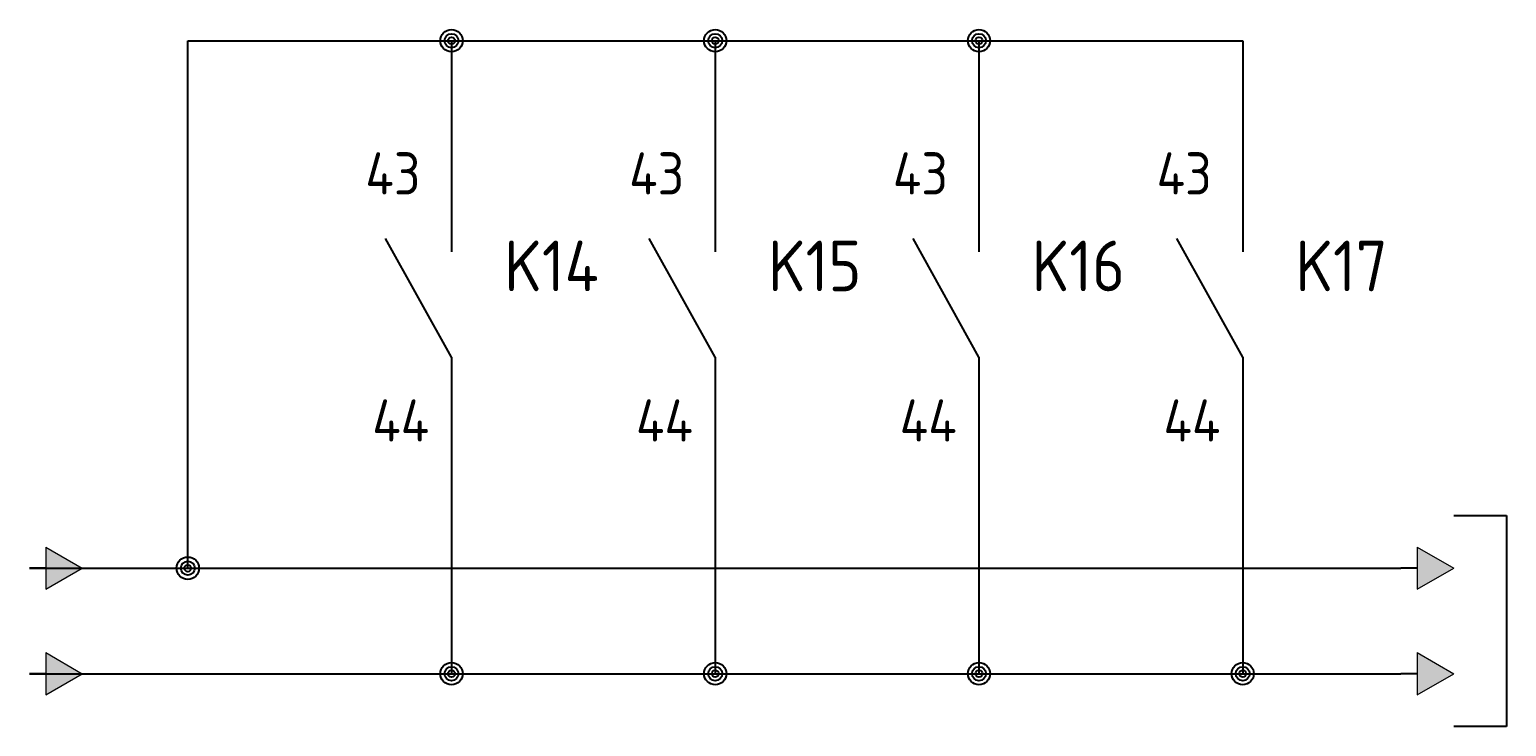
# Model space of a CAD drawing. Header units: millimetres. Extents: x 0 to 556, y 1 to 306.
# Drawn here: x 227.5 to 297.5, y 70 to 103 of the extents above; entities that cross this region are included whole.
import ezdxf
from ezdxf.enums import TextEntityAlignment as Align

# ---------------------------------------------------------------- set-up
doc = ezdxf.new("R2010")
doc.units = ezdxf.units.MM
for name, color, linetype in [('SYMS', 7, 'Continuous'), ('TAGS', 7, 'Continuous'), ('TERMS', 7, 'Continuous'), ('WIRE_YELLOW', 2, 'Continuous')]:
    doc.layers.add(name, color=color, linetype=linetype)
doc.styles.add('WD', font='ISOCP2.shx')
doc.styles.add('WD_IEC', font='ISOCP2.shx', dxfattribs={"width": 1.1, "height": 2.4, "bigfont": 'whgtxt.shx'})

# ---------------------------------------------------------------- blocks, each defined once
blk = doc.blocks.new('WDDOT')
for radius in [0.529, 0.33, 0.164]:
    blk.add_circle((0, 0), radius)
blk = doc.blocks.new('VB421_AUXCONTACT1')
for p, q in [((0, 7.5), (0, 2.5)), ((0, -2.5), (-3.125, 3.125)), ((0, -2.5), (0, -7.5))]:
    blk.add_line(p, q)
at = {"style": 'WD_IEC', "flags": 1}
for tag, p, height in [('X2TERM01', (0, 7.5), 0.34), ('X4LINK', (-2.752, 0), 0.32), ('X1LINK', (0, 0), 0.34), ('X8TERM02', (0, -7.5), 0.34)]:
    blk.add_attdef(tag, p, '', height=height, dxfattribs=at)
at = {"linetype": 'Continuous', "style": 'WD_IEC'}
for tag, p in [('TERM01', (-1.47, 5.211)), ('TERM02', (-1.058, -6.5))]:
    blk.add_attdef(tag, text='', height=2, dxfattribs=at).set_placement(p, align=Align.RIGHT)
at = {"style": 'WD_IEC'}
for tag, p in [('TAG2', (2.5, 0.625)), ('TEXT1', (2.5, -2.888)), ('TEXT2', (2.5, -6.088))]:
    blk.add_attdef(tag, p, '', height=2.4, dxfattribs=at)
for tag, p in [('INST', (-2.427, -9.124)), ('LOC', (-2.581, -10.733))]:
    blk.add_attdef(tag, text='', height=1, dxfattribs=at).set_placement(p, align=Align.RIGHT)
at = {"style": 'WD_IEC', "flags": 1}
for tag, p in [('XREF', (-2.581, -12.189)), ('FAMILY', (-2.529, -13.644)), ('CONTACT', (-2.597, -15.237))]:
    blk.add_attdef(tag, text='', height=1, dxfattribs=at).set_placement(p, align=Align.RIGHT)
blk = doc.blocks.new('HONF1N')
blk.add_hatch(color=256).paths.add_polyline_path([(0.768, 1), (0.768, -1), (2.5, 0)])
at = {"lineweight": 0, "flags": 128}
for points in [[(0.768, 1), (2.5, 0)], [(0.768, 1), (0.768, -1), (2.5, 0)]]:
    blk.add_lwpolyline(points, dxfattribs=at)
at = {"flags": 128}
blk.add_lwpolyline([(0.768, 0), (0, 0)], dxfattribs=at)
at = {"style": 'WD', "flags": 1}
for tag, p in [('X2TERM01', (0.768, 0)), ('X8TERM02', (2.5, 0))]:
    blk.add_attdef(tag, p, '', height=0.08, rotation=90, dxfattribs=at)

msp = doc.modelspace()

# ---------------------------------------------------------------- linework, layer by layer
at = {"linetype": 'Continuous'}
for p, q in [((295, 80), (297.5, 80)), ((297.5, 80), (297.5, 70)), ((297.5, 70), (295, 70))]:
    msp.add_line(p, q, dxfattribs=at)
at = {"layer": 'WIRE_YELLOW', "linetype": 'Continuous'}
for p, q in [((235, 77.5), (235, 102.5)), ((235, 102.5), (260, 102.5)), ((247.5, 102.5), (247.5, 97.5)), ((260, 102.5), (260, 97.5)), ((260, 102.5), (272.5, 102.5)), ((272.5, 102.5), (272.5, 97.5)), ((272.5, 102.5), (285, 102.5)), ((285, 102.5), (285, 97.5)), ((247.5, 82.5), (247.5, 72.5)), ((260, 82.5), (260, 72.5)), ((272.5, 82.5), (272.5, 72.5)), ((285, 82.5), (285, 72.5)), ((227.5, 77.5), (292.5, 77.5)), ((227.5, 72.5), (292.5, 72.5))]:
    msp.add_line(p, q, dxfattribs=at)

# ---------------------------------------------------------------- block references
at = {"layer": 'SYMS', "linetype": 'Continuous'}
for name, p in [('WDDOT', (247.5, 102.5)), ('WDDOT', (260, 102.5)), ('WDDOT', (272.5, 102.5)), ('HONF1N', (227.5, 77.5)), ('HONF1N', (292.5, 77.5)), ('WDDOT', (235, 77.5)), ('HONF1N', (227.5, 72.5)), ('WDDOT', (247.5, 72.5)), ('WDDOT', (260, 72.5)), ('WDDOT', (272.5, 72.5)), ('WDDOT', (285, 72.5)), ('HONF1N', (292.5, 72.5))]:
    msp.add_blockref(name, p, dxfattribs=at)
ref = msp.add_blockref('VB421_AUXCONTACT1', (247.5, 90), dxfattribs=at)
ref.add_attrib('TERM02', '44', dxfattribs={"layer": 'TERMS', "linetype": 'Continuous', "height": 2, "style": 'WD_IEC'}).set_placement((246.442, 83.5), align=Align.RIGHT)
ref.add_attrib('TERM01', '43', dxfattribs={"layer": 'TERMS', "linetype": 'Continuous', "height": 2, "style": 'WD_IEC'}).set_placement((246.03, 95.211), align=Align.RIGHT)
ref.add_attrib('TAG2', 'K14', (250, 90.625), dxfattribs={"layer": 'TAGS', "height": 2.4, "style": 'WD_IEC'})
ref = msp.add_blockref('VB421_AUXCONTACT1', (260, 90), dxfattribs=at)
ref.add_attrib('TERM02', '44', dxfattribs={"layer": 'TERMS', "linetype": 'Continuous', "height": 2, "style": 'WD_IEC'}).set_placement((258.942, 83.5), align=Align.RIGHT)
ref.add_attrib('TERM01', '43', dxfattribs={"layer": 'TERMS', "linetype": 'Continuous', "height": 2, "style": 'WD_IEC'}).set_placement((258.53, 95.211), align=Align.RIGHT)
ref.add_attrib('TAG2', 'K15', (262.5, 90.625), dxfattribs={"layer": 'TAGS', "height": 2.4, "style": 'WD_IEC'})
ref = msp.add_blockref('VB421_AUXCONTACT1', (272.5, 90), dxfattribs=at)
ref.add_attrib('TERM02', '44', dxfattribs={"layer": 'TERMS', "linetype": 'Continuous', "height": 2, "style": 'WD_IEC'}).set_placement((271.442, 83.5), align=Align.RIGHT)
ref.add_attrib('TERM01', '43', dxfattribs={"layer": 'TERMS', "linetype": 'Continuous', "height": 2, "style": 'WD_IEC'}).set_placement((271.03, 95.211), align=Align.RIGHT)
ref.add_attrib('TAG2', 'K16', (275, 90.625), dxfattribs={"layer": 'TAGS', "height": 2.4, "style": 'WD_IEC'})
ref = msp.add_blockref('VB421_AUXCONTACT1', (285, 90), dxfattribs=at)
ref.add_attrib('TERM02', '44', dxfattribs={"layer": 'TERMS', "linetype": 'Continuous', "height": 2, "style": 'WD_IEC'}).set_placement((283.942, 83.5), align=Align.RIGHT)
ref.add_attrib('TERM01', '43', dxfattribs={"layer": 'TERMS', "linetype": 'Continuous', "height": 2, "style": 'WD_IEC'}).set_placement((283.53, 95.211), align=Align.RIGHT)
ref.add_attrib('TAG2', 'K17', (287.5, 90.625), dxfattribs={"layer": 'TAGS', "height": 2.4, "style": 'WD_IEC'})

doc.saveas('drawing.dxf')
